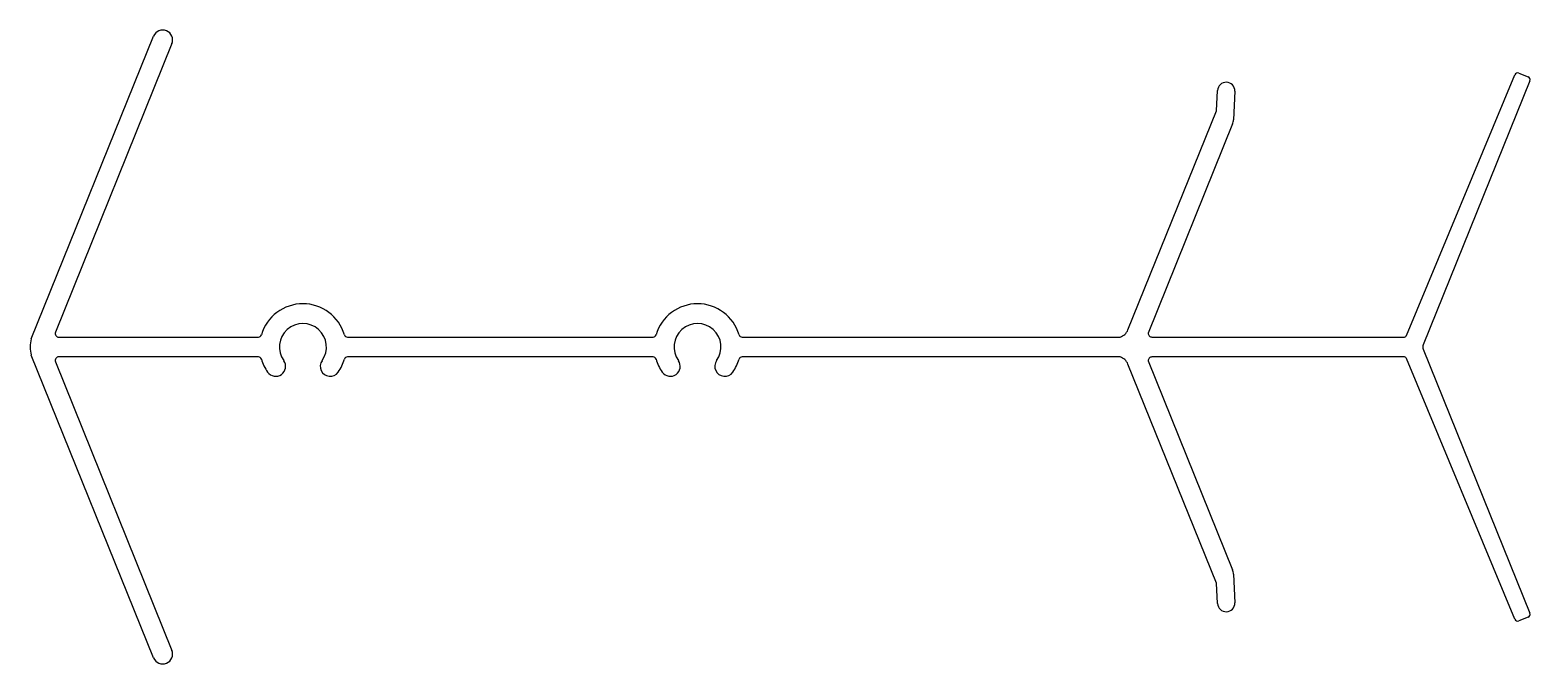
# Model space of a CAD drawing. Extents: x -56 to 65, y 0 to 51.
import ezdxf

# ---------------------------------------------------------------- set-up
doc = ezdxf.new("R2010")
doc.units = 0
doc.layers.add('1', color=4, linetype='CONTINUOUS')

msp = doc.modelspace()

# ---------------------------------------------------------------- linework, layer by layer
at = {"layer": '1', "color": 7}
for p, q in [((-55.93, 25.93), (-46.03, 50.42)), ((-44.55, 49.82), (-53.98, 26.48)), ((64.44, 47.44), (65.18, 47.14)), ((55.35, 26.22), (64.11, 47.3)), ((65.32, 46.81), (56.69, 25.46)), ((39.97, 44.39), (40.06, 46.02)), ((41.46, 45.97), (41.35, 43.66)), ((32.8, 26.66), (39.97, 44.39)), ((41.27, 43.32), (34.44, 26.41)), ((-53.7, 26.08), (-37.55, 26.08)), ((-30.35, 26.08), (-5.62, 26.08)), ((1.58, 26.08), (32.17, 26.08)), ((34.75, 26.08), (55.19, 26.08)), ((-46.03, 0.14), (-55.93, 24.63)), ((-37.55, 24.48), (-53.7, 24.48)), ((-5.62, 24.48), (-30.35, 24.48)), ((32.17, 24.48), (1.58, 24.48)), ((55.19, 24.48), (34.75, 24.48)), ((64.11, 3.26), (55.35, 24.34)), ((56.69, 25.1), (65.32, 3.75)), ((-53.98, 24.08), (-44.55, 0.73)), ((39.97, 6.17), (32.8, 23.9)), ((34.44, 24.15), (41.27, 7.24)), ((40.06, 4.54), (39.97, 6.17)), ((41.35, 6.9), (41.46, 4.58)), ((65.18, 3.42), (64.44, 3.12))]:
    msp.add_line(p, q, dxfattribs=at)
for centre, radius, start, end in [((-45.29, 50.12), 0.8, 338, 158), ((64.35, 47.21), 0.25, 68, 157.4268), ((40.76, 46), 0.7, 358, 178), ((65.09, 46.91), 0.25, 338, 68), ((40.35, 43.69), 1, 338, 358), ((-33.95, 25.28), 3.5, 16.2602, 163.7398), ((-2.02, 25.28), 3.5, 16.2602, 163.7398), ((-33.95, 25.28), 1.9, 324.5691, 215.4309), ((-2.02, 25.28), 1.9, 324.5691, 215.4309), ((-53.91, 25.28), 2.12, 162.213, 197.787), ((-53.69, 26.38), 0.304, 162.0042, 267.9385), ((-37.55, 26.33), 0.25, 270, 343.7398), ((-30.35, 26.33), 0.25, 196.2602, 270), ((-5.62, 26.33), 0.25, 270, 343.7398), ((1.58, 26.33), 0.25, 196.2602, 270), ((31.88, 27.04), 1, 287, 338), ((34.75, 26.39), 0.306, 174.9332, 270.0668), ((55.12, 26.32), 0.25, 287, 337.4268), ((-53.69, 24.18), 0.304, 92.0615, 197.9958), ((-37.55, 24.23), 0.25, 16.2602, 90), ((-33.95, 25.28), 3.5, 196.2602, 215.4309), ((-33.95, 25.28), 3.5, 324.5691, 343.7398), ((-30.35, 24.23), 0.25, 90, 163.7398), ((-5.62, 24.23), 0.25, 16.2602, 90), ((-2.02, 25.28), 3.5, 196.2602, 215.4309), ((-2.02, 25.28), 3.5, 324.5691, 343.7398), ((1.58, 24.23), 0.25, 90, 163.7398), ((31.88, 23.52), 1, 22, 73), ((34.75, 24.17), 0.306, 89.9332, 185.0668), ((55.12, 24.24), 0.25, 22.5732, 73), ((57.11, 25.28), 0.454, 156.9733, 203.0267), ((-36.15, 23.71), 0.8, 215.4309, 35.4309), ((-31.75, 23.71), 0.8, 144.5691, 324.5691), ((-4.22, 23.71), 0.8, 215.4309, 35.4309), ((0.18, 23.71), 0.8, 144.5691, 324.5691), ((40.35, 6.87), 1, 2, 22), ((40.76, 4.56), 0.7, 182, 2), ((65.09, 3.65), 0.25, 292, 22), ((64.35, 3.35), 0.25, 202.5732, 292), ((-45.29, 0.44), 0.8, 202, 22)]:
    msp.add_arc(centre, radius, start, end, dxfattribs=at)

doc.saveas('drawing.dxf')
